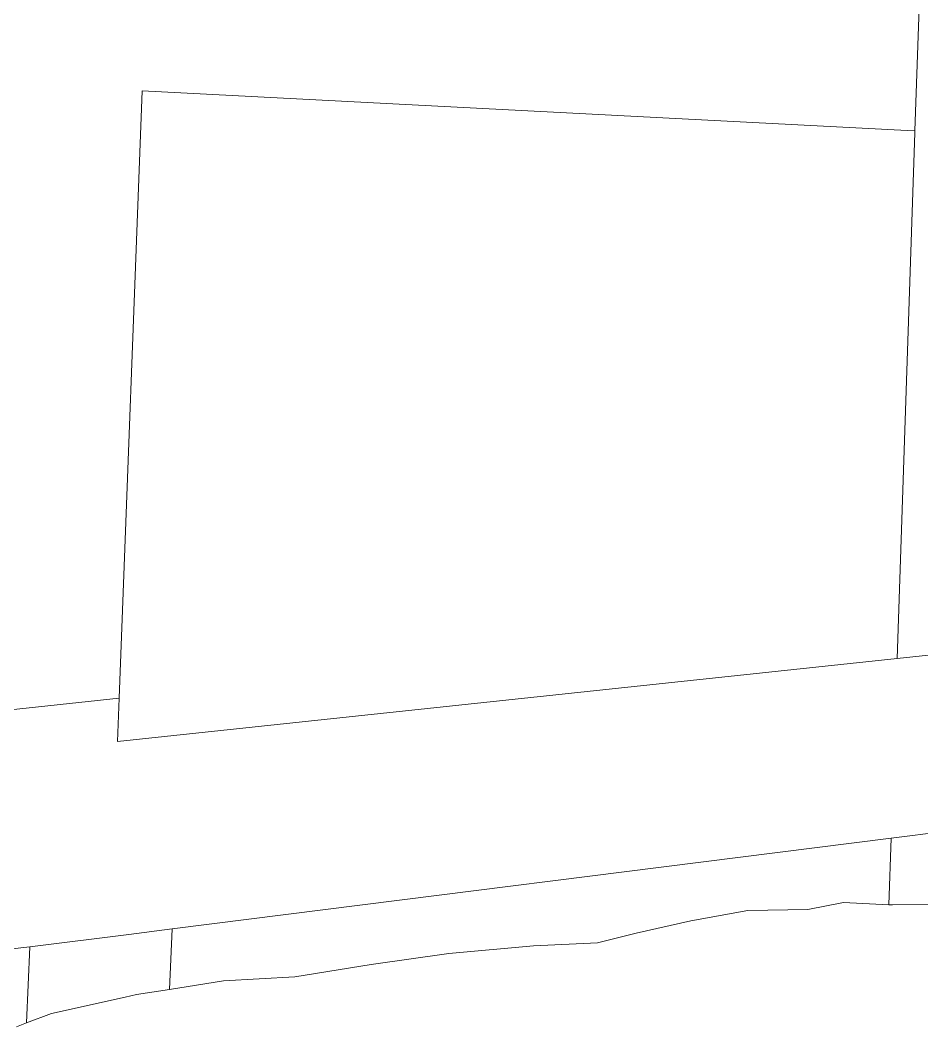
# Model space of a CAD drawing. Header units: feet. Extents: x 865220 to 2774701, y -2240498 to 961524.
# Drawn here: x 2759327.8 to 2759749.1, y 950373.4 to 950843.9 of the extents above; entities that cross this region are included whole.
import ezdxf

# ---------------------------------------------------------------- set-up
doc = ezdxf.new("R2010")
doc.units = ezdxf.units.FT
doc.header["$LTSCALE"] = 0.015
doc.header["$MEASUREMENT"] = 0
doc.layers.add('Parcels', color=7, linetype='Continuous', lineweight=0)

msp = doc.modelspace()

# ---------------------------------------------------------------- linework, layer by layer
at = {"layer": 'Parcels', "lineweight": 5, "ltscale": 100}
for p, q in [((2759752.3, 950982.9), (2759745.86, 950792.12)), ((2759374, 950526.98), (2759384.85, 950810.92)), ((2759742.21, 950792.31), (2759384.85, 950810.92)), ((2759745.83, 950792.13), (2759742.21, 950792.31)), ((2759745.86, 950792.12), (2759745.83, 950792.13)), ((2759745.86, 950792.12), (2759745.83, 950791.24)), ((2759745.86, 950792.12), (2759745.86, 950792.12)), ((2759745.83, 950791.24), (2759737.53, 950545.48)), ((2759737.53, 950545.48), (2759837.42, 950556.41)), ((2759373.23, 950506.78), (2759737.53, 950545.48)), ((2759307.68, 950519.93), (2759374, 950526.98)), ((2759374, 950526.98), (2759373.23, 950506.78)), ((2759943.23, 950488.42), (2759734.73, 950461.55)), ((2759734.68, 950461.54), (2759398.8, 950419.14)), ((2759733.63, 950430.44), (2759734.68, 950461.54)), ((2759734.68, 950461.54), (2759733.63, 950430.44)), ((2759734.73, 950461.55), (2759734.68, 950461.54)), ((2759695.86, 950428.19), (2759712.49, 950431.41)), ((2759712.49, 950431.41), (2759733.63, 950430.44)), ((2759733.63, 950430.44), (2759733.63, 950430.44)), ((2759733.63, 950430.44), (2759733.7, 950430.44)), ((2759733.7, 950430.44), (2759735.32, 950430.45)), ((2759735.32, 950430.45), (2759786.29, 950430.72)), ((2759641.17, 950422.92), (2759667.81, 950427.75)), ((2759667.81, 950427.75), (2759695.86, 950428.19)), ((2759615.53, 950417.09), (2759641.17, 950422.92)), ((2759378.57, 950416.59), (2759332.37, 950410.76)), ((2759398.8, 950419.14), (2759378.57, 950416.59)), ((2759397.54, 950390.89), (2759398.8, 950419.14)), ((2759597.51, 950412.67), (2759615.53, 950417.09)), ((2759332.37, 950410.76), (2759328.13, 950410.22)), ((2759332.37, 950410.76), (2759330.78, 950375.17)), ((2759528.03, 950407.59), (2759567.67, 950411.23)), ((2759567.67, 950411.23), (2759597.51, 950412.67)), ((2759328.13, 950410.22), (2759256.06, 950401.12)), ((2759491.79, 950402.55), (2759528.03, 950407.59)), ((2759456.16, 950396.72), (2759491.79, 950402.55)), ((2759422.82, 950394.89), (2759456.16, 950396.72)), ((2759397.54, 950390.89), (2759422.74, 950394.88)), ((2759422.74, 950394.88), (2759422.82, 950394.89)), ((2759342.49, 950379.62), (2759376.89, 950387.29)), ((2759376.89, 950387.29), (2759382.11, 950388.45)), ((2759376.89, 950387.29), (2759376.89, 950387.29)), ((2759382.11, 950388.45), (2759397.54, 950390.89)), ((2759330.78, 950375.17), (2759342.49, 950379.62)), ((2759326.01, 950373.35), (2759330.78, 950375.17))]:
    msp.add_line(p, q, dxfattribs=at)

doc.saveas('drawing.dxf')
